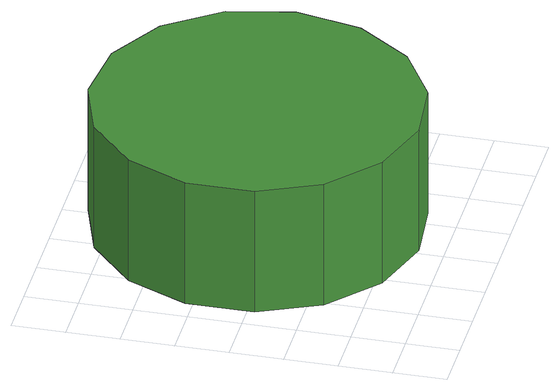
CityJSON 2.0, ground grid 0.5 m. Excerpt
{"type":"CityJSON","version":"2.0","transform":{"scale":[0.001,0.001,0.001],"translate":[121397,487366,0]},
"CityObjects":{
"tree1":{"type":"SolitaryVegetationObject","attributes":{"function":"something"},"geometry":[{"type":"MultiSurface","lod":"1","boundaries":[[[0,1,2,3,4,5,6,7,8,9,10,11,12,13,14]],[[15,16,17,18,19,20,21,22,23,24,25,26,27,28,29]],[[0,29,28,1]],[[1,28,27,2]],[[2,27,26,3]],[[3,26,25,4]],[[4,25,24,5]],[[5,24,23,6]],[[6,23,22,7]],[[7,22,21,8]],[[8,21,20,9]],[[9,20,19,10]],[[10,19,18,11]],[[11,18,17,12]],[[12,17,16,13]],[[13,16,15,14]],[[14,15,29,0]]]}]}
},
"vertices":[
[3246,1758,1685],[3114,2379,1685],[2740,2893,1685],[2191,3210,1685],[1560,3276,1685],[956,3080,1685],[484,2655,1685],[226,2076,1685],[226,1441,1685],[484,861,1685],[956,436,1685],[1560,240,1685],[2191,306,1685],[2740,624,1685],[3114,1137,1685],[3114,1137,415],[2740,624,415],[2191,306,415],[1560,240,415],[956,436,415],[484,861,415],[226,1441,415],[226,2076,415],[484,2655,415],[956,3080,415],[1560,3276,415],[2191,3210,415],[2740,2893,415],[3114,2379,415],[3246,1758,415]
]}
